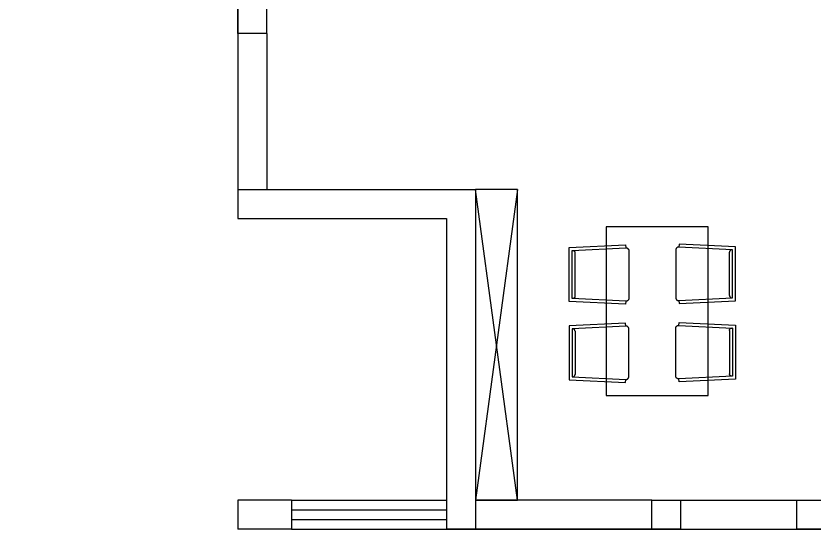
# Model space of a CAD drawing. Header units: millimetres. Extents: x -33522418 to 16198808, y -126322335 to -58690945.
# Drawn here: x -15926783 to -15920148, y -63962426 to -63958164 of the extents above; entities that cross this region are included whole.
import ezdxf

# ---------------------------------------------------------------- set-up
doc = ezdxf.new("R2010")
doc.units = ezdxf.units.MM
doc.header["$LTSCALE"] = 10
doc.linetypes.add('DASH', pattern=[0.35, 0.25, -0.1])
for name, color, linetype in [('009_家具-活动', 133, 'Continuous'), ('LAYER3', 4, 'Continuous'), ('LAYER4', 7, 'Continuous')]:
    doc.layers.add(name, color=color, linetype=linetype)

# ---------------------------------------------------------------- blocks, each defined once
blk = doc.blocks.new('WEWRWERER')
at = {"layer": '009_家具-活动', "color": 251, "linetype": 'DASH', "ltscale": 500}
for p, q in [((583400.4, -157029), (583375.6, -157030.2)), ((583375.6, -157030.2), (583399.1, -157500)), ((583400.4, -157029), (583422.7, -157475.1)), ((583820.4, -157002.9), (583425.2, -157002.9)), ((583822.9, -157475.1), (583845.2, -157029)), ((583870, -157030.2), (583845.2, -157029)), ((583846.5, -157500), (583870, -157030.2)), ((583399.1, -157500), (583846.5, -157500)), ((583422.7, -157475.1), (583822.9, -157475.1))]:
    blk.add_line(p, q, dxfattribs=at)
blk.add_lwpolyline([(583422.6, -157472.7, -0.443941), (583442.6, -157450.3), (583803, -157450.3, -0.407447), (583823.1, -157470.2, 1.23105)], format="xyb", dxfattribs=at)
for centre, start, end in [((583425.2, -157027.8), 90, 182.86241), ((583820.4, -157027.8), 357.13759, 90)]:
    blk.add_arc(centre, 24.9, start, end, dxfattribs=at)

msp = doc.modelspace()

# ---------------------------------------------------------------- linework, layer by layer
for p, q in [((-15924938, -63958310.6), (-15924938, -63957635.6)), ((-15924698, -63958310.6), (-15924698, -63957610.6)), ((-15924698, -63958310.6), (-15924938, -63958310.6)), ((-15924938, -63959605.6), (-15922963, -63959605.6)), ((-15924938, -63959605.6), (-15924938, -63959845.6)), ((-15922963, -63959605.6), (-15922963, -63962425.6)), ((-15924938, -63959845.6), (-15923203, -63959845.6)), ((-15923203, -63959845.6), (-15923203, -63962425.6)), ((-15924493, -63962185.6), (-15924938, -63962185.6)), ((-15924938, -63962185.6), (-15924938, -63962425.6)), ((-15924493, -63962185.6), (-15924493, -63962425.6)), ((-15920293, -63962185.6), (-15919673, -63962185.6)), ((-15920293, -63962185.6), (-15920293, -63962425.6)), ((-15924493, -63962425.6), (-15924938, -63962425.6)), ((-15922963, -63962425.6), (-15923203, -63962425.6)), ((-15919673, -63962425.6), (-15920293, -63962425.6))]:
    msp.add_line(p, q)
at = {"color": 3}
for p, q in [((-15924938, -63958310.6), (-15924938, -63959605.6)), ((-15924698, -63958310.6), (-15924698, -63959605.6)), ((-15922613, -63962185.6), (-15922963, -63959605.6)), ((-15922613, -63959605.6), (-15922963, -63962185.6)), ((-15924493, -63962185.6), (-15923203, -63962185.6)), ((-15924493, -63962265.6), (-15923203, -63962265.6)), ((-15924493, -63962345.6), (-15923203, -63962345.6)), ((-15924493, -63962425.6), (-15923203, -63962425.6))]:
    msp.add_line(p, q, dxfattribs=at)
msp.add_lwpolyline([(-15926783, -63952160.6), (-15926783, -63957635.6), (-15924938, -63957635.6), (-15924938, -63959845.6), (-15923203, -63959845.6), (-15923203, -63962425.6), (-15909793, -63962425.6), (-15909793, -63954145.6), (-15914158, -63954145.6), (-15914158, -63952160.6), (-15926783, -63952160.6)], dxfattribs=at)
msp.add_lwpolyline([(-15922613, -63959605.6), (-15922963, -63959605.6), (-15922963, -63962185.6), (-15922613, -63962185.6)], close=True, dxfattribs=at)
msp.add_lwpolyline([(-15921258, -63962185.6), (-15921258, -63962425.6), (-15921498, -63962425.6), (-15921498, -63962185.6)], close=True)
at = {"layer": 'LAYER3'}
for p, q in [((-15921498, -63962185.6), (-15922963, -63962185.6)), ((-15921258, -63962185.6), (-15920293, -63962185.6)), ((-15921498, -63962425.6), (-15922963, -63962425.6)), ((-15921258, -63962425.6), (-15920293, -63962425.6))]:
    msp.add_line(p, q, dxfattribs=at)
at = {"layer": 'LAYER4', "lineweight": -2}
msp.add_lwpolyline([(-15921877.7, -63959916.4), (-15921877.7, -63961316.4), (-15921028, -63961316.4), (-15921028, -63959916.4)], close=True, dxfattribs=at)

# ---------------------------------------------------------------- block references
at = {"layer": 'LAYER4', "lineweight": -2, "xscale": -1}
for p, rotation in [((-15764685.2, -64543934.3), 270), ((-16078301.1, -63377333.2), 90)]:
    msp.add_blockref('WEWRWERER', p, dxfattribs=dict(at, rotation=rotation))
at = {"layer": 'LAYER4', "lineweight": -2}
for p, rotation in [((-16078301.1, -64543928.7), 89.99999999999997), ((-15764685.2, -63377338.8), 270)]:
    msp.add_blockref('WEWRWERER', p, dxfattribs=dict(at, rotation=rotation))

doc.saveas('drawing.dxf')
